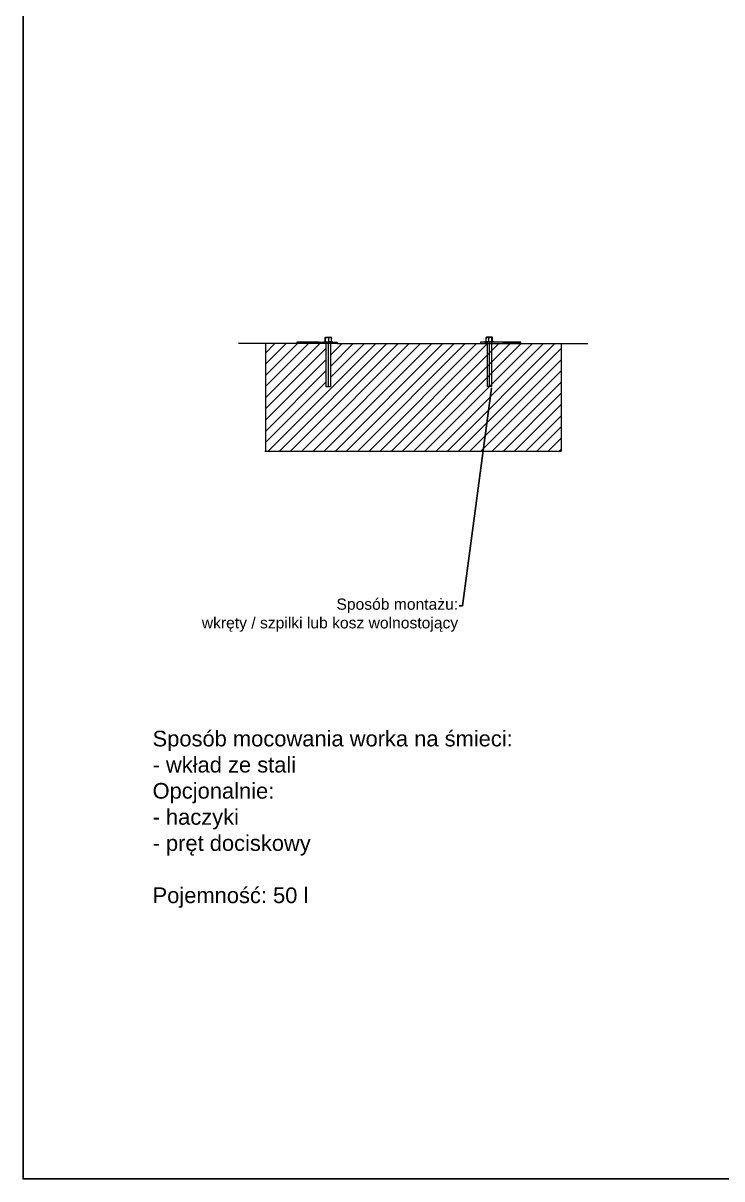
# Model space of a CAD drawing. Header units: millimetres. Extents: x 12228 to 15818, y 15837 to 21284.
# Drawn here: x 12228 to 13788, y 15837 to 18419 of the extents above; entities that cross this region are included whole.
import ezdxf
from ezdxf import colors
from ezdxf.entities.mleader import LeaderData, LeaderLine
from ezdxf.math import Vec2, Vec3

# ---------------------------------------------------------------- set-up
doc = ezdxf.new("R2010")
doc.units = ezdxf.units.MM
doc.header["$LTSCALE"] = 3
doc.layers.add('Krawędzie widoczneARTUR', color=7, linetype='Continuous', lineweight=50)
doc.layers.add('stal', color=7, linetype='Continuous', lineweight=20)
doc.styles.get("Standard").update_dxf_attribs({"font": 'arial.ttf'})

msp = doc.modelspace()

# ---------------------------------------------------------------- hatches: boundary and pattern name
at = {"lineweight": 9}
h = msp.add_hatch(dxfattribs=at)
h.set_pattern_fill('JIS_WOOD', color=256, scale=25)
h.set_pattern_definition([(45, (10327.436, 15740.01), (-12.5, 12.5), [])])
h.paths.add_polyline_path([(13284, 17703), (13269.3, 17703), (12929.3, 17703), (12914.6, 17703), (12914.6, 17606.9), (12904.3, 17607), (12904.3, 17703), (12849.3, 17703), (12769.3, 17703), (12769.3, 17463), (13429.3, 17463), (13429.3, 17703), (13349.3, 17703), (13294.3, 17703), (13294.3, 17703), (13284, 17703)])

# ---------------------------------------------------------------- linework, layer by layer
for p, q in [((12849.3, 17703), (12709.3, 17703)), ((12849.3, 17703), (12769.3, 17703)), ((12769.3, 17703), (12769.3, 17463)), ((12889.3, 17706), (12839.3, 17706)), ((12839.3, 17706), (12839.3, 17703)), ((12849.3, 17706), (12889.3, 17706)), ((12849.3, 17706), (12929.3, 17706)), ((12929.3, 17703), (12849.3, 17703)), ((12929.3, 17706), (12929.3, 17703)), ((12929.3, 17706), (12929.3, 17703)), ((12929.3, 17703), (13269.3, 17703)), ((13289.3, 17706), (13249.3, 17706)), ((13249.3, 17706), (13249.3, 17703)), ((13339.3, 17706), (13259.3, 17706)), ((13259.3, 17703), (13339.3, 17703)), ((13329.3, 17706), (13279.3, 17706)), ((13299.3, 17706), (13339.3, 17706)), ((13339.3, 17703), (13339.3, 17706)), ((13339.3, 17703), (13489.3, 17703)), ((13349.3, 17703), (13429.3, 17703)), ((13429.3, 17703), (13429.3, 17463)), ((12768.1, 17463), (13429.3, 17463))]:
    msp.add_line(p, q, dxfattribs=at)
msp.add_lwpolyline([(12228, 21284.5), (15818.3, 21284.5), (15818.3, 15837), (12228, 15837)], close=True)
at = {"layer": 'Krawędzie widoczneARTUR', "lineweight": 9}
for p, q in [((12902.5, 17707.7), (12902.5, 17714.7)), ((12903.2, 17717.2), (12915.2, 17717.2)), ((12903.6, 17707.7), (12903.6, 17714.7)), ((12910.6, 17707.7), (12910.6, 17714.7)), ((12915.2, 17717.2), (12915.7, 17717.2)), ((12916.5, 17707.7), (12916.5, 17714.7)), ((13262, 17707.7), (13262, 17714.7)), ((13263.3, 17717.2), (13262.8, 17717.2)), ((13275.3, 17717.2), (13263.3, 17717.2)), ((13267.9, 17707.7), (13267.9, 17714.7)), ((13274.9, 17707.7), (13274.9, 17714.7)), ((13276, 17707.7), (13276, 17714.7)), ((12899.3, 17707), (12919.6, 17707)), ((12899.3, 17707), (12899.3, 17706)), ((12904.6, 17707), (12904.6, 17706)), ((13279.3, 17707), (13259, 17707)), ((13274, 17707), (13274, 17706)), ((13279.3, 17707), (13279.3, 17706))]:
    msp.add_line(p, q, dxfattribs=at)
at = {"layer": 'Krawędzie widoczneARTUR', "lineweight": 9, "flags": 128}
for points in [[(12902.5, 17714.7), (12902.5, 17715.1), (12902.5, 17715.4), (12902.6, 17715.7), (12902.6, 17716), (12902.6, 17716.3), (12902.7, 17716.5), (12902.7, 17716.6), (12902.8, 17716.8), (12902.8, 17716.9), (12902.9, 17716.9), (12903, 17717), (12903, 17717), (12903.1, 17717), (12903.1, 17716.9), (12903.2, 17716.9), (12903.3, 17716.8), (12903.3, 17716.6), (12903.4, 17716.5), (12903.4, 17716.3), (12903.5, 17716), (12903.5, 17715.7), (12903.5, 17715.4), (12903.6, 17715.1), (12903.6, 17714.7)], [(12903.2, 17717.2), (12903, 17717.1), (12902.9, 17716.9)], [(12903.6, 17714.7), (12903.7, 17715.1), (12903.9, 17715.4), (12904.1, 17715.7), (12904.3, 17716), (12904.6, 17716.3), (12904.9, 17716.5), (12905.3, 17716.6), (12905.6, 17716.8), (12906, 17716.9), (12906.3, 17716.9), (12906.7, 17717), (12907.1, 17717), (12907.4, 17717), (12907.8, 17716.9), (12908.2, 17716.9), (12908.5, 17716.8), (12908.9, 17716.7), (12909.2, 17716.5), (12909.5, 17716.3), (12909.8, 17716), (12910.1, 17715.7), (12910.3, 17715.4), (12910.4, 17715.1), (12910.6, 17714.7)], [(12916.3, 17715.3), (12916.1, 17715.6), (12916, 17715.9), (12915.8, 17716.1), (12915.6, 17716.3), (12915.4, 17716.5), (12915.1, 17716.6), (12914.9, 17716.7), (12914.6, 17716.8), (12914.4, 17716.9), (12914.1, 17716.9), (12913.9, 17717), (12913.6, 17717), (12913.4, 17717), (12913.1, 17717), (12912.8, 17716.9), (12912.6, 17716.9), (12912.3, 17716.8), (12912.1, 17716.7), (12911.8, 17716.6), (12911.6, 17716.4), (12911.2, 17716), (12911, 17715.6), (12910.7, 17715.2), (12910.6, 17714.7)], [(12916.1, 17716.9), (12915.9, 17717.1), (12915.7, 17717.2)], [(12916.5, 17714.7), (12916.5, 17714.8), (12916.5, 17715), (12916.5, 17715.1), (12916.4, 17715.3), (12916.4, 17715.4), (12916.4, 17715.5), (12916.4, 17715.7), (12916.4, 17715.8), (12916.4, 17715.9), (12916.4, 17716), (12916.3, 17716.1), (12916.3, 17716.2), (12916.3, 17716.3), (12916.3, 17716.4), (12916.3, 17716.5), (12916.2, 17716.5), (12916.2, 17716.6), (12916.2, 17716.7), (12916.2, 17716.7), (12916.2, 17716.8), (12916.1, 17716.8), (12916.1, 17716.9), (12916.1, 17716.9), (12916.1, 17716.9)], [(12916.3, 17715.3), (12916.3, 17715.3), (12916.3, 17715.3), (12916.3, 17715.3), (12916.3, 17715.2), (12916.3, 17715.2), (12916.3, 17715.2), (12916.3, 17715.2), (12916.3, 17715.1), (12916.4, 17715.1), (12916.4, 17715.1), (12916.4, 17715.1), (12916.4, 17715), (12916.4, 17715), (12916.4, 17715), (12916.4, 17714.9), (12916.4, 17714.9), (12916.4, 17714.9), (12916.4, 17714.9), (12916.4, 17714.8), (12916.4, 17714.8), (12916.5, 17714.8), (12916.5, 17714.8), (12916.5, 17714.7), (12916.5, 17714.7)], [(13262, 17714.7), (13262, 17714.8), (13262, 17715), (13262.1, 17715.1), (13262.1, 17715.3), (13262.1, 17715.4), (13262.1, 17715.5), (13262.1, 17715.7), (13262.1, 17715.8), (13262.1, 17715.9), (13262.2, 17716), (13262.2, 17716.1), (13262.2, 17716.2), (13262.2, 17716.3), (13262.2, 17716.4), (13262.2, 17716.5), (13262.3, 17716.5), (13262.3, 17716.6), (13262.3, 17716.7), (13262.3, 17716.7), (13262.4, 17716.8), (13262.4, 17716.8), (13262.4, 17716.9), (13262.4, 17716.9), (13262.4, 17716.9)], [(13262.3, 17715.3), (13262.2, 17715.3), (13262.2, 17715.3), (13262.2, 17715.3), (13262.2, 17715.2), (13262.2, 17715.2), (13262.2, 17715.2), (13262.2, 17715.2), (13262.2, 17715.1), (13262.2, 17715.1), (13262.2, 17715.1), (13262.1, 17715.1), (13262.1, 17715), (13262.1, 17715), (13262.1, 17715), (13262.1, 17714.9), (13262.1, 17714.9), (13262.1, 17714.9), (13262.1, 17714.9), (13262.1, 17714.8), (13262.1, 17714.8), (13262.1, 17714.8), (13262, 17714.8), (13262, 17714.7), (13262, 17714.7)], [(13262.3, 17715.3), (13262.4, 17715.6), (13262.6, 17715.9), (13262.7, 17716.1), (13262.9, 17716.3), (13263.2, 17716.5), (13263.4, 17716.6), (13263.6, 17716.7), (13263.9, 17716.8), (13264.1, 17716.9), (13264.4, 17716.9), (13264.6, 17717), (13264.9, 17717), (13265.1, 17717), (13265.4, 17717), (13265.7, 17716.9), (13265.9, 17716.9), (13266.2, 17716.8), (13266.4, 17716.7), (13266.7, 17716.6), (13267, 17716.4), (13267.3, 17716), (13267.6, 17715.6), (13267.8, 17715.2), (13267.9, 17714.7)], [(13262.4, 17716.9), (13262.6, 17717.1), (13262.8, 17717.2)], [(13274.9, 17714.7), (13274.8, 17715.1), (13274.6, 17715.4), (13274.4, 17715.7), (13274.2, 17716), (13273.9, 17716.3), (13273.6, 17716.5), (13273.3, 17716.6), (13272.9, 17716.8), (13272.6, 17716.9), (13272.2, 17716.9), (13271.8, 17717), (13271.5, 17717), (13271.1, 17717), (13270.7, 17716.9), (13270.4, 17716.9), (13270, 17716.8), (13269.6, 17716.7), (13269.3, 17716.5), (13269, 17716.3), (13268.7, 17716), (13268.5, 17715.7), (13268.2, 17715.4), (13268.1, 17715.1), (13267.9, 17714.7)], [(13276, 17714.7), (13276, 17715.1), (13276, 17715.4), (13276, 17715.7), (13275.9, 17716), (13275.9, 17716.3), (13275.8, 17716.5), (13275.8, 17716.6), (13275.7, 17716.8), (13275.7, 17716.9), (13275.6, 17716.9), (13275.5, 17717), (13275.5, 17717), (13275.4, 17717), (13275.4, 17716.9), (13275.3, 17716.9), (13275.3, 17716.8), (13275.2, 17716.6), (13275.2, 17716.5), (13275.1, 17716.3), (13275.1, 17716), (13275, 17715.7), (13275, 17715.4), (13275, 17715.1), (13274.9, 17714.7)], [(13275.3, 17717.2), (13275.5, 17717.1), (13275.6, 17716.9)], [(12902.5, 17707.7), (12902.5, 17707.7), (12902.5, 17707.7), (12902.5, 17707.6), (12902.5, 17707.6), (12902.5, 17707.6), (12902.5, 17707.5), (12902.5, 17707.5), (12902.5, 17707.5), (12902.5, 17707.4), (12902.5, 17707.4), (12902.5, 17707.4), (12902.5, 17707.3), (12902.5, 17707.3), (12902.5, 17707.3), (12902.5, 17707.2), (12902.5, 17707.2), (12902.5, 17707.2), (12902.6, 17707.2), (12902.6, 17707.1), (12902.6, 17707.1), (12902.6, 17707.1), (12902.6, 17707), (12902.6, 17707), (12902.6, 17707)], [(12903.6, 17707.7), (12903.6, 17707.7), (12903.6, 17707.7), (12903.6, 17707.6), (12903.6, 17707.6), (12903.6, 17707.6), (12903.6, 17707.5), (12903.6, 17707.5), (12903.6, 17707.5), (12903.6, 17707.4), (12903.6, 17707.4), (12903.6, 17707.4), (12903.6, 17707.3), (12903.6, 17707.3), (12903.6, 17707.3), (12903.6, 17707.2), (12903.6, 17707.2), (12903.6, 17707.2), (12903.6, 17707.2), (12903.7, 17707.1), (12903.7, 17707.1), (12903.7, 17707.1), (12903.7, 17707), (12903.7, 17707), (12903.7, 17707)], [(12910.6, 17707.7), (12910.6, 17707.7), (12910.6, 17707.7), (12910.6, 17707.6), (12910.6, 17707.6), (12910.6, 17707.6), (12910.6, 17707.5), (12910.6, 17707.5), (12910.6, 17707.5), (12910.6, 17707.4), (12910.6, 17707.4), (12910.6, 17707.4), (12910.6, 17707.3), (12910.6, 17707.3), (12910.6, 17707.3), (12910.6, 17707.2), (12910.6, 17707.2), (12910.6, 17707.2), (12910.6, 17707.2), (12910.6, 17707.1), (12910.6, 17707.1), (12910.6, 17707.1), (12910.6, 17707), (12910.6, 17707), (12910.6, 17707)], [(12916.5, 17707.7), (12916.5, 17707.7), (12916.5, 17707.7), (12916.5, 17707.6), (12916.5, 17707.6), (12916.5, 17707.6), (12916.5, 17707.5), (12916.5, 17707.5), (12916.5, 17707.5), (12916.5, 17707.4), (12916.5, 17707.4), (12916.4, 17707.4), (12916.4, 17707.3), (12916.4, 17707.3), (12916.4, 17707.3), (12916.4, 17707.2), (12916.4, 17707.2), (12916.4, 17707.2), (12916.4, 17707.2), (12916.4, 17707.1), (12916.4, 17707.1), (12916.4, 17707.1), (12916.3, 17707), (12916.3, 17707), (12916.3, 17707)], [(13262, 17707.7), (13262, 17707.7), (13262, 17707.7), (13262, 17707.6), (13262, 17707.6), (13262, 17707.6), (13262, 17707.5), (13262, 17707.5), (13262, 17707.5), (13262.1, 17707.4), (13262.1, 17707.4), (13262.1, 17707.4), (13262.1, 17707.3), (13262.1, 17707.3), (13262.1, 17707.3), (13262.1, 17707.2), (13262.1, 17707.2), (13262.1, 17707.2), (13262.1, 17707.2), (13262.1, 17707.1), (13262.1, 17707.1), (13262.2, 17707.1), (13262.2, 17707), (13262.2, 17707), (13262.2, 17707)], [(13267.9, 17707.7), (13267.9, 17707.7), (13267.9, 17707.7), (13267.9, 17707.6), (13267.9, 17707.6), (13267.9, 17707.6), (13267.9, 17707.5), (13267.9, 17707.5), (13267.9, 17707.5), (13267.9, 17707.4), (13267.9, 17707.4), (13267.9, 17707.4), (13267.9, 17707.3), (13267.9, 17707.3), (13267.9, 17707.3), (13267.9, 17707.2), (13267.9, 17707.2), (13267.9, 17707.2), (13267.9, 17707.2), (13268, 17707.1), (13268, 17707.1), (13268, 17707.1), (13268, 17707), (13268, 17707), (13268, 17707)], [(13274.9, 17707.7), (13274.9, 17707.7), (13274.9, 17707.7), (13274.9, 17707.6), (13274.9, 17707.6), (13274.9, 17707.6), (13274.9, 17707.5), (13274.9, 17707.5), (13274.9, 17707.5), (13274.9, 17707.4), (13274.9, 17707.4), (13274.9, 17707.4), (13274.9, 17707.3), (13274.9, 17707.3), (13274.9, 17707.3), (13274.9, 17707.2), (13274.9, 17707.2), (13274.9, 17707.2), (13274.9, 17707.2), (13274.9, 17707.1), (13274.8, 17707.1), (13274.8, 17707.1), (13274.8, 17707), (13274.8, 17707), (13274.8, 17707)], [(13276, 17707.7), (13276, 17707.7), (13276, 17707.7), (13276, 17707.6), (13276, 17707.6), (13276, 17707.6), (13276, 17707.5), (13276, 17707.5), (13276, 17707.5), (13276, 17707.4), (13276, 17707.4), (13276, 17707.4), (13276, 17707.3), (13276, 17707.3), (13276, 17707.3), (13276, 17707.2), (13276, 17707.2), (13276, 17707.2), (13276, 17707.2), (13275.9, 17707.1), (13275.9, 17707.1), (13275.9, 17707.1), (13275.9, 17707), (13275.9, 17707), (13275.9, 17707)]]:
    msp.add_lwpolyline(points, dxfattribs=at)
at = {"layer": 'stal', "lineweight": 9}
for p, q in [((12899.3, 17706), (12904.3, 17706)), ((12904.3, 17706), (12904.3, 17607)), ((12904.3, 17706), (12909.5, 17706)), ((12909.5, 17706), (12909.5, 17607)), ((12916.3, 17707), (12913.3, 17707)), ((12919.6, 17706), (12914.6, 17706)), ((12914.6, 17706), (12914.6, 17606.9)), ((12919.6, 17707), (12919.6, 17706)), ((13259, 17707), (13259, 17706)), ((13259, 17706), (13264, 17706)), ((13262.2, 17707), (13265.2, 17707)), ((13264, 17706), (13264, 17606.9)), ((13274.3, 17706), (13269, 17706)), ((13269, 17706), (13269, 17607)), ((13279.3, 17706), (13274.3, 17706)), ((13274.3, 17706), (13274.3, 17607)), ((12904.3, 17607), (12914.6, 17606.9)), ((13274.3, 17607), (13264, 17606.9))]:
    msp.add_line(p, q, dxfattribs=at)

# ---------------------------------------------------------------- texts
at = {"insert": (12517.1, 16838.1), "char_height": 35, "attachment_point": 1}
msp.add_mtext_dynamic_manual_height_columns('Sposób mocowania worka na śmieci:\\P- wkład ze stali\\POpcjonalnie:\\P- haczyki\\P- pręt dociskowy\\P\\PPojemność: 50 l', width=878.02, gutter_width=1, heights=[0], dxfattribs=at)

# ---------------------------------------------------------------- leaders
at = {"lineweight": 15}
ml = msp.add_multileader_mtext('Standard', dxfattribs=at)
ml.set_content('Sposób montażu:\\Pwkręty / szpilki lub kosz wolnostojący', color=256)
ml.set_leader_properties()
ml.build(insert=Vec2(0, 0))
ctx = ml.context
ctx.base_point, ctx.char_height, ctx.plane_origin = Vec3(12625.3, 17117.3), 25, Vec3(13294.3, 17607)
ctx.text_align_type = 2
notes = []
notes.append((ctx, [(1, (1, 1, 0), (13209.5, 17117.3), (-1, 0), 8, [(0, [(13274.3, 17607)], 0, [])])]))
ctx.mtext.insert, ctx.mtext.alignment, ctx.mtext.flow_direction = Vec3(13199.5, 17133.4), 3, 5
for ctx, leaders in notes:
    for number, flags, end, landing, length, lines in leaders:
        leader = LeaderData()
        leader.index, (leader.has_last_leader_line, leader.has_dogleg_vector, leader.attachment_direction) = number, flags
        leader.last_leader_point, leader.dogleg_vector, leader.dogleg_length = Vec3(end), Vec3(landing), length
        for number, points, colour, breaks in lines:
            line = LeaderLine()
            line.index, line.vertices, line.color, line.breaks = number, Vec3.list(points), colors.encode_raw_color(colour), breaks
            leader.lines.append(line)
        ctx.leaders.append(leader)

doc.saveas('drawing.dxf')
